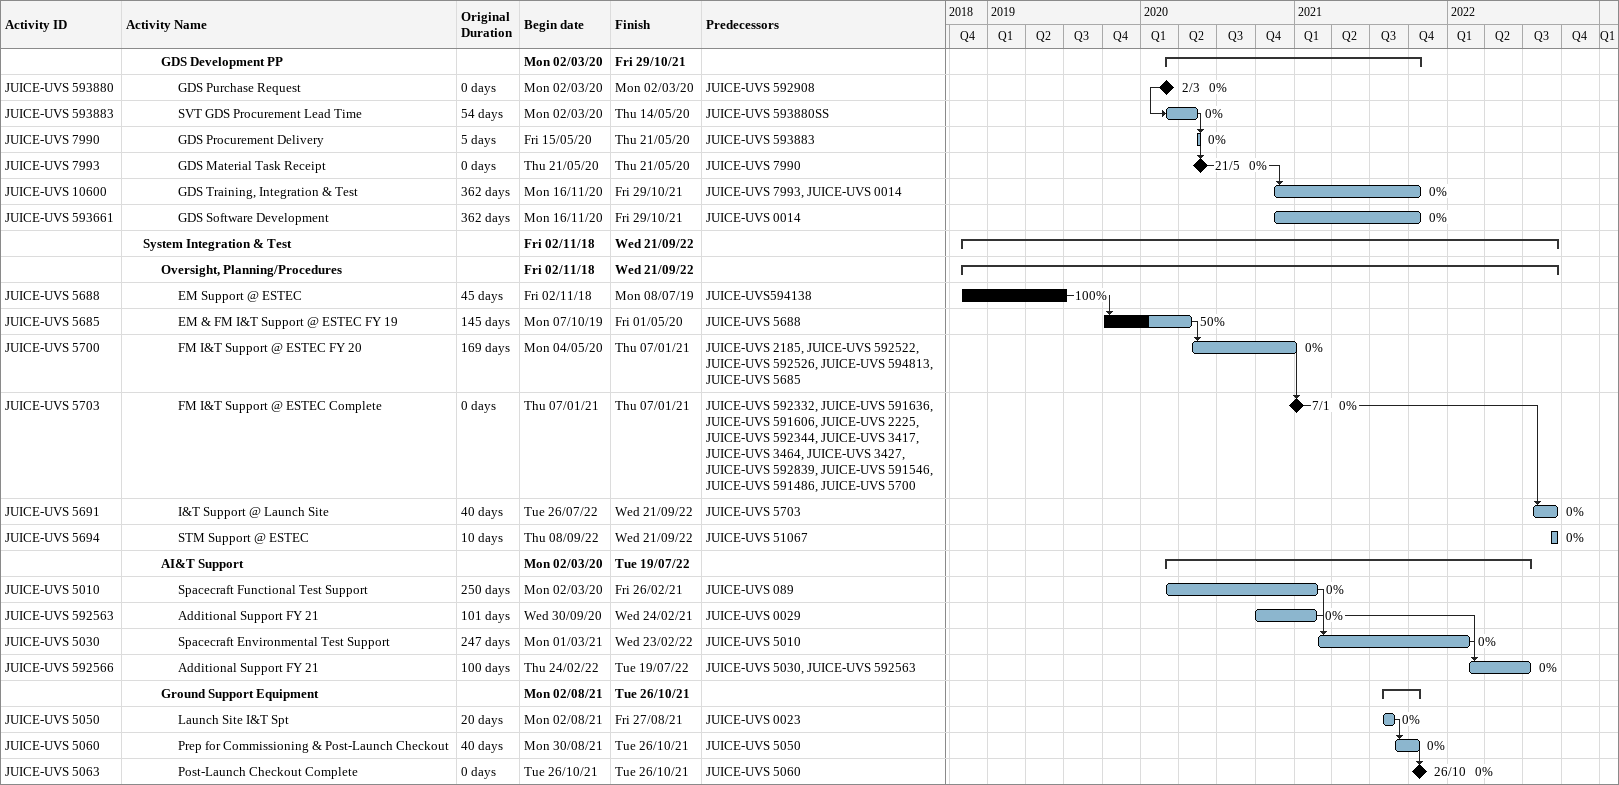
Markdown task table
| ID | Level | Task | Original duration | Start | Finish | Predecessors | % complete |
|---|---|---|---|---|---|---|---|
|  | 3 | **GDS Development PP** |  | 2020-03-02 | 2021-10-29 |  |  |
| JUICE-UVS 593880 | 4 | GDS Purchase Request | 0d | 2020-03-02 | 2020-03-02 | JUICE-UVS 592908 | 0 |
| JUICE-UVS 593883 | 4 | SVT GDS Procurement Lead Time | 54d | 2020-03-02 | 2020-05-14 | JUICE-UVS 593880SS | 0 |
| JUICE-UVS 7990 | 4 | GDS Procurement Delivery | 5d | 2020-05-15 | 2020-05-21 | JUICE-UVS 593883 | 0 |
| JUICE-UVS 7993 | 4 | GDS Material Task Receipt | 0d | 2020-05-21 | 2020-05-21 | JUICE-UVS 7990 | 0 |
| JUICE-UVS 10600 | 4 | GDS Training, Integration & Test | 362d | 2020-11-16 | 2021-10-29 | JUICE-UVS 7993, JUICE-UVS 0014 | 0 |
| JUICE-UVS 593661 | 4 | GDS Software Development | 362d | 2020-11-16 | 2021-10-29 | JUICE-UVS 0014 | 0 |
|  | 2 | **System Integration & Test** |  | 2018-11-02 | 2022-09-21 |  |  |
|  | 3 | **Oversight, Planning/Procedures** |  | 2018-11-02 | 2022-09-21 |  |  |
| JUICE-UVS 5688 | 4 | EM Support @ ESTEC | 45d | 2018-11-02 | 2019-07-08 | JUICE-UVS594138 | 100 |
| JUICE-UVS 5685 | 4 | EM & FM I&T Support @ ESTEC FY 19 | 145d | 2019-10-07 | 2020-05-01 | JUICE-UVS 5688 | 50 |
| JUICE-UVS 5700 | 4 | FM I&T Support @ ESTEC FY 20 | 169d | 2020-05-04 | 2021-01-07 | JUICE-UVS 2185, JUICE-UVS 592522, JUICE-UVS 592526, JUICE-UVS 594813, JUICE-UVS 5685 | 0 |
| JUICE-UVS 5703 | 4 | FM I&T Support @ ESTEC Complete | 0d | 2021-01-07 | 2021-01-07 | JUICE-UVS 592332, JUICE-UVS 591636, JUICE-UVS 591606, JUICE-UVS 2225, JUICE-UVS 592344, JUICE-UVS 3417, JUICE-UVS 3464, JUICE-UVS 3427, JUICE-UVS 592839, JUICE-UVS 591546, JUICE-UVS 591486, JUICE-UVS 5700 | 0 |
| JUICE-UVS 5691 | 4 | I&T Support @ Launch Site | 40d | 2022-07-26 | 2022-09-21 | JUICE-UVS 5703 | 0 |
| JUICE-UVS 5694 | 4 | STM Support @ ESTEC | 10d | 2022-09-08 | 2022-09-21 | JUICE-UVS 51067 | 0 |
|  | 3 | **AI&T Support** |  | 2020-03-02 | 2022-07-19 |  |  |
| JUICE-UVS 5010 | 4 | Spacecraft Functional Test Support | 250d | 2020-03-02 | 2021-02-26 | JUICE-UVS 089 | 0 |
| JUICE-UVS 592563 | 4 | Additional Support FY 21 | 101d | 2020-09-30 | 2021-02-24 | JUICE-UVS 0029 | 0 |
| JUICE-UVS 5030 | 4 | Spacecraft Environmental Test Support | 247d | 2021-03-01 | 2022-02-23 | JUICE-UVS 5010 | 0 |
| JUICE-UVS 592566 | 4 | Additional Support FY 21 | 100d | 2022-02-24 | 2022-07-19 | JUICE-UVS 5030, JUICE-UVS 592563 | 0 |
|  | 3 | **Ground Support Equipment** |  | 2021-08-02 | 2021-10-26 |  |  |
| JUICE-UVS 5050 | 4 | Launch Site I&T Spt | 20d | 2021-08-02 | 2021-08-27 | JUICE-UVS 0023 | 0 |
| JUICE-UVS 5060 | 4 | Prep for Commissioning & Post-Launch Checkout | 40d | 2021-08-30 | 2021-10-26 | JUICE-UVS 5050 | 0 |
| JUICE-UVS 5063 | 4 | Post-Launch Checkout Complete | 0d | 2021-10-26 | 2021-10-26 | JUICE-UVS 5060 | 0 |
